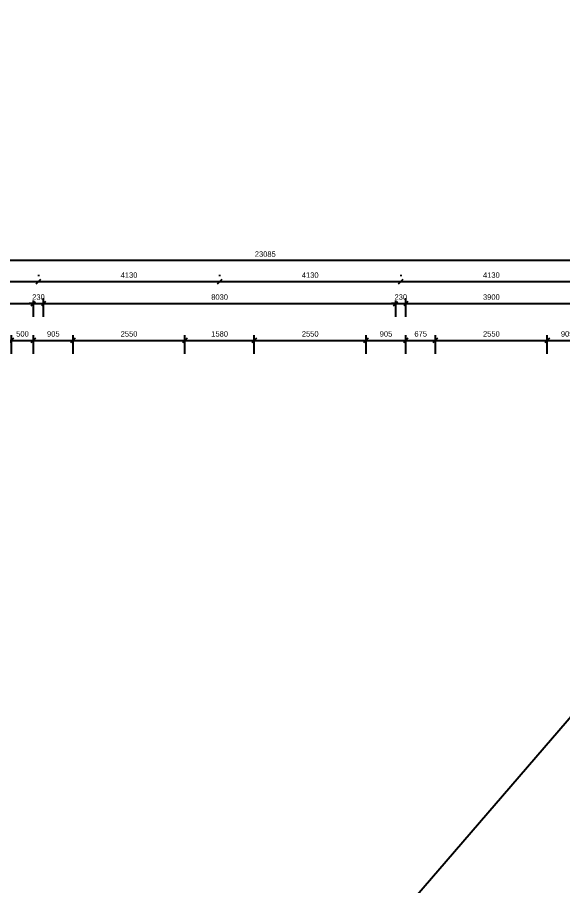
# Model space of a CAD drawing. Header units: millimetres. Extents: x 2659630 to 6742168, y -2425387 to -732288.
# Drawn here: x 2918077 to 2930508, y -876525 to -856754 of the extents above; entities that cross this region are included whole.
import ezdxf

# ---------------------------------------------------------------- set-up
doc = ezdxf.new("R2010")
doc.units = ezdxf.units.MM
doc.header["$PDMODE"] = 35
doc.header["$PDSIZE"] = -25
doc.layers.add('A-GRID-DIMS', color=211, linetype='Continuous', lineweight=9)
doc.layers.add('S-COLUMN NO', color=2, linetype='Continuous')
doc.styles.add('Arial', font='arial.ttf', dxfattribs={"height": 123})
doc.dimstyles.new('Diagonal_-_2_5mm_Arial', dxfattribs={"dimscale": 304.8, "dimtxt": 123, "dimasz": 0.32, "dimexe": 0.4, "dimexo": 0.5, "dimgap": 0.28, "dimtad": 1, "dimdec": 0, "dimzin": 0, "dimdsep": 46, "dimtxsty": 'Arial', "dimblk1": 'OBLIQUE', "dimblk2": 'OBLIQUE', "dimsah": 1, "dimcen": 0.09, "dimdle": 0.4, "dimazin": 0, "dimtfac": 1, "dimtdec": 0, "dimtix": 1, "dimtmove": 0, "dimatfit": 3, "dimfxl": 1, "dimfxlon": 1, "dimtvp": 1, "dimtolj": 1, "dimtzin": 0, "dimarcsym": 2})

# ---------------------------------------------------------------- blocks, each defined once
blk = doc.blocks.new('_Oblique')
at = {"color": 0, "linetype": 'ByBlock', "lineweight": -2}
blk.add_line((-0.5, -0.5), (0.5, 0.5), dxfattribs=at)
blk = doc.blocks.new('*D1409')
at = {"layer": 'A-GRID-DIMS', "color": 0, "lineweight": -2}
for p, q in [((2914657, -862772), (2918680, -862772)), ((2914778, -862619), (2914778, -862650)), ((2918558, -862619), (2918558, -862650))]:
    blk.add_line(p, q, dxfattribs=at)
at = {"layer": 'Defpoints', "color": 0, "ltscale": 2500}
for p in [(2914778, -862772), (2918558, -862772), (2918558, -862772)]:
    blk.add_point(p, dxfattribs=at)
at = {"layer": 'A-GRID-DIMS', "color": 0, "lineweight": -2, "ltscale": 2500, "xscale": 97.536, "yscale": 97.536, "zscale": 97.536, "rotation": 180}
blk.add_blockref('_Oblique', (2914778, -862772), dxfattribs=at)
at = {"layer": 'A-GRID-DIMS', "color": 0, "lineweight": -2, "ltscale": 2500, "xscale": 97.536, "yscale": 97.536, "zscale": 97.536}
blk.add_blockref('_Oblique', (2918558, -862772), dxfattribs=at)
at = {"layer": 'A-GRID-DIMS', "color": 0, "ltscale": 2500, "insert": (2916668, -862624), "char_height": 123, "attachment_point": 5, "style": 'Arial', "bg_fill": 3, "box_fill_scale": 1.1, "bg_fill_color": 257, "bg_fill_transparency": 0}
blk.add_mtext('\\A1;3780', dxfattribs=at)
blk = doc.blocks.new('*D1410')
at = {"layer": 'A-GRID-DIMS', "color": 0, "lineweight": -2}
for p, q in [((2918437, -862772), (2922810, -862772)), ((2918558, -862619), (2918558, -862650)), ((2922688, -862619), (2922688, -862650))]:
    blk.add_line(p, q, dxfattribs=at)
at = {"layer": 'Defpoints', "color": 0, "ltscale": 2500}
for p in [(2918558, -862772), (2922688, -862772), (2922688, -862772)]:
    blk.add_point(p, dxfattribs=at)
at = {"layer": 'A-GRID-DIMS', "color": 0, "lineweight": -2, "ltscale": 2500, "xscale": 97.536, "yscale": 97.536, "zscale": 97.536, "rotation": 180}
blk.add_blockref('_Oblique', (2918558, -862772), dxfattribs=at)
at = {"layer": 'A-GRID-DIMS', "color": 0, "lineweight": -2, "ltscale": 2500, "xscale": 97.536, "yscale": 97.536, "zscale": 97.536}
blk.add_blockref('_Oblique', (2922688, -862772), dxfattribs=at)
at = {"layer": 'A-GRID-DIMS', "color": 0, "ltscale": 2500, "insert": (2920623, -862624), "char_height": 123, "attachment_point": 5, "style": 'Arial', "bg_fill": 3, "box_fill_scale": 1.1, "bg_fill_color": 257, "bg_fill_transparency": 0}
blk.add_mtext('\\A1;4130', dxfattribs=at)
blk = doc.blocks.new('*D1411')
at = {"layer": 'A-GRID-DIMS', "color": 0, "lineweight": -2}
for p, q in [((2922567, -862772), (2926940, -862772)), ((2922688, -862619), (2922688, -862650)), ((2926818, -862619), (2926818, -862650))]:
    blk.add_line(p, q, dxfattribs=at)
at = {"layer": 'Defpoints', "color": 0, "ltscale": 2500}
for p in [(2922688, -862772), (2926818, -862772), (2926818, -862772)]:
    blk.add_point(p, dxfattribs=at)
at = {"layer": 'A-GRID-DIMS', "color": 0, "lineweight": -2, "ltscale": 2500, "xscale": 97.536, "yscale": 97.536, "zscale": 97.536, "rotation": 180}
blk.add_blockref('_Oblique', (2922688, -862772), dxfattribs=at)
at = {"layer": 'A-GRID-DIMS', "color": 0, "lineweight": -2, "ltscale": 2500, "xscale": 97.536, "yscale": 97.536, "zscale": 97.536}
blk.add_blockref('_Oblique', (2926818, -862772), dxfattribs=at)
at = {"layer": 'A-GRID-DIMS', "color": 0, "ltscale": 2500, "insert": (2924753, -862624), "char_height": 123, "attachment_point": 5, "style": 'Arial', "bg_fill": 3, "box_fill_scale": 1.1, "bg_fill_color": 257, "bg_fill_transparency": 0}
blk.add_mtext('\\A1;4130', dxfattribs=at)
blk = doc.blocks.new('*D1412')
at = {"layer": 'A-GRID-DIMS', "color": 0, "lineweight": -2}
for p, q in [((2926697, -862772), (2931070, -862772)), ((2926818, -862619), (2926818, -862650)), ((2930948, -862619), (2930948, -862650))]:
    blk.add_line(p, q, dxfattribs=at)
at = {"layer": 'Defpoints', "color": 0, "ltscale": 2500}
for p in [(2926818, -862772), (2930948, -862772), (2930948, -862772)]:
    blk.add_point(p, dxfattribs=at)
at = {"layer": 'A-GRID-DIMS', "color": 0, "lineweight": -2, "ltscale": 2500, "xscale": 97.536, "yscale": 97.536, "zscale": 97.536, "rotation": 180}
blk.add_blockref('_Oblique', (2926818, -862772), dxfattribs=at)
at = {"layer": 'A-GRID-DIMS', "color": 0, "lineweight": -2, "ltscale": 2500, "xscale": 97.536, "yscale": 97.536, "zscale": 97.536}
blk.add_blockref('_Oblique', (2930948, -862772), dxfattribs=at)
at = {"layer": 'A-GRID-DIMS', "color": 0, "ltscale": 2500, "insert": (2928883, -862624), "char_height": 123, "attachment_point": 5, "style": 'Arial', "bg_fill": 3, "box_fill_scale": 1.1, "bg_fill_color": 257, "bg_fill_transparency": 0}
blk.add_mtext('\\A1;4130', dxfattribs=at)
blk = doc.blocks.new('*D1422')
at = {"layer": 'A-GRID-DIMS', "color": 0, "lineweight": -2}
for p, q in [((2911398, -862598), (2911398, -862171)), ((2934483, -862598), (2934483, -862171)), ((2934605, -862293), (2911277, -862293))]:
    blk.add_line(p, q, dxfattribs=at)
at = {"layer": 'Defpoints', "color": 0, "ltscale": 2500}
for p in [(2911398, -862293), (2911398, -867020), (2934483, -872072)]:
    blk.add_point(p, dxfattribs=at)
at = {"layer": 'A-GRID-DIMS', "color": 0, "lineweight": -2, "ltscale": 2500, "xscale": 97.536, "yscale": 97.536, "zscale": 97.536, "rotation": 180}
blk.add_blockref('_Oblique', (2911398, -862293), dxfattribs=at)
at = {"layer": 'A-GRID-DIMS', "color": 0, "lineweight": -2, "ltscale": 2500, "xscale": 97.536, "yscale": 97.536, "zscale": 97.536}
blk.add_blockref('_Oblique', (2934483, -862293), dxfattribs=at)
at = {"layer": 'A-GRID-DIMS', "color": 0, "ltscale": 2500, "insert": (2923729, -862145), "char_height": 123, "attachment_point": 5, "style": 'Arial', "bg_fill": 3, "box_fill_scale": 1.1, "bg_fill_color": 257, "bg_fill_transparency": 0}
blk.add_mtext('\\A1;23085', dxfattribs=at)
blk = doc.blocks.new('*D1435')
at = {"layer": 'A-GRID-DIMS', "color": 0, "lineweight": -2}
for p, q in [((2914893, -863577), (2914893, -863150)), ((2918443, -863577), (2918443, -863150)), ((2914772, -863272), (2918565, -863272))]:
    blk.add_line(p, q, dxfattribs=at)
at = {"layer": 'Defpoints', "color": 0, "ltscale": 2500}
for p in [(2918443, -863272), (2918443, -867027), (2914893, -868407)]:
    blk.add_point(p, dxfattribs=at)
at = {"layer": 'A-GRID-DIMS', "color": 0, "lineweight": -2, "ltscale": 2500, "xscale": 97.536, "yscale": 97.536, "zscale": 97.536, "rotation": 180}
blk.add_blockref('_Oblique', (2914893, -863272), dxfattribs=at)
at = {"layer": 'A-GRID-DIMS', "color": 0, "lineweight": -2, "ltscale": 2500, "xscale": 97.536, "yscale": 97.536, "zscale": 97.536}
blk.add_blockref('_Oblique', (2918443, -863272), dxfattribs=at)
at = {"layer": 'A-GRID-DIMS', "color": 0, "ltscale": 2500, "insert": (2916668, -863124), "char_height": 123, "attachment_point": 5, "style": 'Arial', "bg_fill": 3, "box_fill_scale": 1.1, "bg_fill_color": 257, "bg_fill_transparency": 0}
blk.add_mtext('\\A1;3550', dxfattribs=at)
blk = doc.blocks.new('*D1436')
at = {"layer": 'A-GRID-DIMS', "color": 0, "lineweight": -2}
for p, q in [((2918443, -863577), (2918443, -863150)), ((2918673, -863577), (2918673, -863150)), ((2918443, -863272), (2918346, -863272)), ((2918443, -863272), (2918673, -863272)), ((2918673, -863272), (2918771, -863272))]:
    blk.add_line(p, q, dxfattribs=at)
at = {"layer": 'Defpoints', "color": 0, "ltscale": 2500}
for p in [(2918443, -867027), (2918673, -867257)]:
    blk.add_point(p, dxfattribs=at)
at = {"layer": 'A-GRID-DIMS', "color": 0, "lineweight": -2, "ltscale": 2500, "xscale": 97.536, "yscale": 97.536, "zscale": 97.536}
blk.add_blockref('_Oblique', (2918443, -863272), dxfattribs=at)
at = {"layer": 'A-GRID-DIMS', "color": 0, "lineweight": -2, "ltscale": 2500, "xscale": 97.536, "yscale": 97.536, "zscale": 97.536, "rotation": 180}
blk.add_blockref('_Oblique', (2918673, -863272), dxfattribs=at)
at = {"layer": 'A-GRID-DIMS', "color": 0, "ltscale": 2500, "insert": (2918558, -863124), "char_height": 123, "attachment_point": 5, "style": 'Arial', "bg_fill": 3, "box_fill_scale": 1.1, "bg_fill_color": 257, "bg_fill_transparency": 0}
blk.add_mtext('\\A1;230', dxfattribs=at)
at = {"layer": 'Defpoints', "color": 0, "ltscale": 2500}
blk.add_point((2918673, -863272), dxfattribs=at)
blk = doc.blocks.new('*D1437')
at = {"layer": 'A-GRID-DIMS', "color": 0, "lineweight": -2}
for p, q in [((2918673, -863577), (2918673, -863150)), ((2926703, -863577), (2926703, -863150)), ((2918552, -863272), (2926825, -863272))]:
    blk.add_line(p, q, dxfattribs=at)
at = {"layer": 'Defpoints', "color": 0, "ltscale": 2500}
for p in [(2926703, -863272), (2918673, -867257), (2926703, -867257)]:
    blk.add_point(p, dxfattribs=at)
at = {"layer": 'A-GRID-DIMS', "color": 0, "lineweight": -2, "ltscale": 2500, "xscale": 97.536, "yscale": 97.536, "zscale": 97.536, "rotation": 180}
blk.add_blockref('_Oblique', (2918673, -863272), dxfattribs=at)
at = {"layer": 'A-GRID-DIMS', "color": 0, "lineweight": -2, "ltscale": 2500, "xscale": 97.536, "yscale": 97.536, "zscale": 97.536}
blk.add_blockref('_Oblique', (2926703, -863272), dxfattribs=at)
at = {"layer": 'A-GRID-DIMS', "color": 0, "ltscale": 2500, "insert": (2922688, -863124), "char_height": 123, "attachment_point": 5, "style": 'Arial', "bg_fill": 3, "box_fill_scale": 1.1, "bg_fill_color": 257, "bg_fill_transparency": 0}
blk.add_mtext('\\A1;8030', dxfattribs=at)
blk = doc.blocks.new('*D1438')
at = {"layer": 'A-GRID-DIMS', "color": 0, "lineweight": -2}
for p, q in [((2926703, -863577), (2926703, -863150)), ((2926933, -863577), (2926933, -863150)), ((2926703, -863272), (2926606, -863272)), ((2926703, -863272), (2926933, -863272)), ((2926933, -863272), (2927031, -863272))]:
    blk.add_line(p, q, dxfattribs=at)
at = {"layer": 'Defpoints', "color": 0, "ltscale": 2500}
for p in [(2926933, -867027), (2926703, -867257)]:
    blk.add_point(p, dxfattribs=at)
at = {"layer": 'A-GRID-DIMS', "color": 0, "lineweight": -2, "ltscale": 2500, "xscale": 97.536, "yscale": 97.536, "zscale": 97.536}
blk.add_blockref('_Oblique', (2926703, -863272), dxfattribs=at)
at = {"layer": 'A-GRID-DIMS', "color": 0, "lineweight": -2, "ltscale": 2500, "xscale": 97.536, "yscale": 97.536, "zscale": 97.536, "rotation": 180}
blk.add_blockref('_Oblique', (2926933, -863272), dxfattribs=at)
at = {"layer": 'A-GRID-DIMS', "color": 0, "ltscale": 2500, "insert": (2926818, -863124), "char_height": 123, "attachment_point": 5, "style": 'Arial', "bg_fill": 3, "box_fill_scale": 1.1, "bg_fill_color": 257, "bg_fill_transparency": 0}
blk.add_mtext('\\A1;230', dxfattribs=at)
at = {"layer": 'Defpoints', "color": 0, "ltscale": 2500}
blk.add_point((2926933, -863272), dxfattribs=at)
blk = doc.blocks.new('*D1439')
at = {"layer": 'A-GRID-DIMS', "color": 0, "lineweight": -2}
for p, q in [((2926933, -863577), (2926933, -863150)), ((2930833, -863577), (2930833, -863150)), ((2926812, -863272), (2930955, -863272))]:
    blk.add_line(p, q, dxfattribs=at)
at = {"layer": 'Defpoints', "color": 0, "ltscale": 2500}
for p in [(2930833, -863272), (2926933, -867027), (2930833, -870007)]:
    blk.add_point(p, dxfattribs=at)
at = {"layer": 'A-GRID-DIMS', "color": 0, "lineweight": -2, "ltscale": 2500, "xscale": 97.536, "yscale": 97.536, "zscale": 97.536, "rotation": 180}
blk.add_blockref('_Oblique', (2926933, -863272), dxfattribs=at)
at = {"layer": 'A-GRID-DIMS', "color": 0, "lineweight": -2, "ltscale": 2500, "xscale": 97.536, "yscale": 97.536, "zscale": 97.536}
blk.add_blockref('_Oblique', (2930833, -863272), dxfattribs=at)
at = {"layer": 'A-GRID-DIMS', "color": 0, "ltscale": 2500, "insert": (2928883, -863124), "char_height": 123, "attachment_point": 5, "style": 'Arial', "bg_fill": 3, "box_fill_scale": 1.1, "bg_fill_color": 257, "bg_fill_transparency": 0}
blk.add_mtext('\\A1;3900', dxfattribs=at)
blk = doc.blocks.new('*D1473')
at = {"layer": 'A-GRID-DIMS', "color": 0, "lineweight": -2}
for p, q in [((2917944, -864416), (2917944, -863989)), ((2918443, -864416), (2918443, -863989)), ((2917822, -864111), (2918565, -864111))]:
    blk.add_line(p, q, dxfattribs=at)
at = {"layer": 'Defpoints', "color": 0, "ltscale": 2500}
for p in [(2918443, -867027), (2917944, -868177)]:
    blk.add_point(p, dxfattribs=at)
at = {"layer": 'A-GRID-DIMS', "color": 0, "lineweight": -2, "ltscale": 2500, "xscale": 97.536, "yscale": 97.536, "zscale": 97.536, "rotation": 180}
blk.add_blockref('_Oblique', (2917944, -864111), dxfattribs=at)
at = {"layer": 'A-GRID-DIMS', "color": 0, "lineweight": -2, "ltscale": 2500, "xscale": 97.536, "yscale": 97.536, "zscale": 97.536}
blk.add_blockref('_Oblique', (2918443, -864111), dxfattribs=at)
at = {"layer": 'A-GRID-DIMS', "color": 0, "ltscale": 2500, "insert": (2918194, -863963), "char_height": 123, "attachment_point": 5, "style": 'Arial', "bg_fill": 3, "box_fill_scale": 1.1, "bg_fill_color": 257, "bg_fill_transparency": 0}
blk.add_mtext('\\A1;500', dxfattribs=at)
at = {"layer": 'Defpoints', "color": 0, "ltscale": 2500}
blk.add_point((2918443, -864111), dxfattribs=at)
blk = doc.blocks.new('*D1474')
at = {"layer": 'A-GRID-DIMS', "color": 0, "lineweight": -2}
for p, q in [((2918443, -864416), (2918443, -863989)), ((2919348, -864416), (2919348, -863989)), ((2918322, -864111), (2919470, -864111))]:
    blk.add_line(p, q, dxfattribs=at)
at = {"layer": 'Defpoints', "color": 0, "ltscale": 2500}
for p in [(2919348, -864111), (2918443, -867027), (2919348, -867027)]:
    blk.add_point(p, dxfattribs=at)
at = {"layer": 'A-GRID-DIMS', "color": 0, "lineweight": -2, "ltscale": 2500, "xscale": 97.536, "yscale": 97.536, "zscale": 97.536, "rotation": 180}
blk.add_blockref('_Oblique', (2918443, -864111), dxfattribs=at)
at = {"layer": 'A-GRID-DIMS', "color": 0, "lineweight": -2, "ltscale": 2500, "xscale": 97.536, "yscale": 97.536, "zscale": 97.536}
blk.add_blockref('_Oblique', (2919348, -864111), dxfattribs=at)
at = {"layer": 'A-GRID-DIMS', "color": 0, "ltscale": 2500, "insert": (2918896, -863963), "char_height": 123, "attachment_point": 5, "style": 'Arial', "bg_fill": 3, "box_fill_scale": 1.1, "bg_fill_color": 257, "bg_fill_transparency": 0}
blk.add_mtext('\\A1;905', dxfattribs=at)
blk = doc.blocks.new('*D1475')
at = {"layer": 'A-GRID-DIMS', "color": 0, "lineweight": -2}
for p, q in [((2919348, -864416), (2919348, -863989)), ((2921898, -864416), (2921898, -863989)), ((2919227, -864111), (2922020, -864111))]:
    blk.add_line(p, q, dxfattribs=at)
at = {"layer": 'Defpoints', "color": 0, "ltscale": 2500}
for p in [(2921898, -864111), (2919348, -867027), (2921898, -867027)]:
    blk.add_point(p, dxfattribs=at)
at = {"layer": 'A-GRID-DIMS', "color": 0, "lineweight": -2, "ltscale": 2500, "xscale": 97.536, "yscale": 97.536, "zscale": 97.536, "rotation": 180}
blk.add_blockref('_Oblique', (2919348, -864111), dxfattribs=at)
at = {"layer": 'A-GRID-DIMS', "color": 0, "lineweight": -2, "ltscale": 2500, "xscale": 97.536, "yscale": 97.536, "zscale": 97.536}
blk.add_blockref('_Oblique', (2921898, -864111), dxfattribs=at)
at = {"layer": 'A-GRID-DIMS', "color": 0, "ltscale": 2500, "insert": (2920623, -863963), "char_height": 123, "attachment_point": 5, "style": 'Arial', "bg_fill": 3, "box_fill_scale": 1.1, "bg_fill_color": 257, "bg_fill_transparency": 0}
blk.add_mtext('\\A1;2550', dxfattribs=at)
blk = doc.blocks.new('*D1476')
at = {"layer": 'A-GRID-DIMS', "color": 0, "lineweight": -2}
for p, q in [((2921898, -864416), (2921898, -863989)), ((2923478, -864416), (2923478, -863989)), ((2921777, -864111), (2923600, -864111))]:
    blk.add_line(p, q, dxfattribs=at)
at = {"layer": 'Defpoints', "color": 0, "ltscale": 2500}
for p in [(2923478, -864111), (2921898, -867027), (2923478, -867027)]:
    blk.add_point(p, dxfattribs=at)
at = {"layer": 'A-GRID-DIMS', "color": 0, "lineweight": -2, "ltscale": 2500, "xscale": 97.536, "yscale": 97.536, "zscale": 97.536, "rotation": 180}
blk.add_blockref('_Oblique', (2921898, -864111), dxfattribs=at)
at = {"layer": 'A-GRID-DIMS', "color": 0, "lineweight": -2, "ltscale": 2500, "xscale": 97.536, "yscale": 97.536, "zscale": 97.536}
blk.add_blockref('_Oblique', (2923478, -864111), dxfattribs=at)
at = {"layer": 'A-GRID-DIMS', "color": 0, "ltscale": 2500, "insert": (2922688, -863963), "char_height": 123, "attachment_point": 5, "style": 'Arial', "bg_fill": 3, "box_fill_scale": 1.1, "bg_fill_color": 257, "bg_fill_transparency": 0}
blk.add_mtext('\\A1;1580', dxfattribs=at)
blk = doc.blocks.new('*D1477')
at = {"layer": 'A-GRID-DIMS', "color": 0, "lineweight": -2}
for p, q in [((2923478, -864416), (2923478, -863989)), ((2926028, -864416), (2926028, -863989)), ((2923357, -864111), (2926150, -864111))]:
    blk.add_line(p, q, dxfattribs=at)
at = {"layer": 'Defpoints', "color": 0, "ltscale": 2500}
for p in [(2926028, -864111), (2923478, -867027), (2926028, -867027)]:
    blk.add_point(p, dxfattribs=at)
at = {"layer": 'A-GRID-DIMS', "color": 0, "lineweight": -2, "ltscale": 2500, "xscale": 97.536, "yscale": 97.536, "zscale": 97.536, "rotation": 180}
blk.add_blockref('_Oblique', (2923478, -864111), dxfattribs=at)
at = {"layer": 'A-GRID-DIMS', "color": 0, "lineweight": -2, "ltscale": 2500, "xscale": 97.536, "yscale": 97.536, "zscale": 97.536}
blk.add_blockref('_Oblique', (2926028, -864111), dxfattribs=at)
at = {"layer": 'A-GRID-DIMS', "color": 0, "ltscale": 2500, "insert": (2924753, -863963), "char_height": 123, "attachment_point": 5, "style": 'Arial', "bg_fill": 3, "box_fill_scale": 1.1, "bg_fill_color": 257, "bg_fill_transparency": 0}
blk.add_mtext('\\A1;2550', dxfattribs=at)
blk = doc.blocks.new('*D1478')
at = {"layer": 'A-GRID-DIMS', "color": 0, "lineweight": -2}
for p, q in [((2926028, -864416), (2926028, -863989)), ((2926933, -864416), (2926933, -863989)), ((2925907, -864111), (2927055, -864111))]:
    blk.add_line(p, q, dxfattribs=at)
at = {"layer": 'Defpoints', "color": 0, "ltscale": 2500}
for p in [(2926933, -864111), (2926028, -867027), (2926933, -867027)]:
    blk.add_point(p, dxfattribs=at)
at = {"layer": 'A-GRID-DIMS', "color": 0, "lineweight": -2, "ltscale": 2500, "xscale": 97.536, "yscale": 97.536, "zscale": 97.536, "rotation": 180}
blk.add_blockref('_Oblique', (2926028, -864111), dxfattribs=at)
at = {"layer": 'A-GRID-DIMS', "color": 0, "lineweight": -2, "ltscale": 2500, "xscale": 97.536, "yscale": 97.536, "zscale": 97.536}
blk.add_blockref('_Oblique', (2926933, -864111), dxfattribs=at)
at = {"layer": 'A-GRID-DIMS', "color": 0, "ltscale": 2500, "insert": (2926481, -863963), "char_height": 123, "attachment_point": 5, "style": 'Arial', "bg_fill": 3, "box_fill_scale": 1.1, "bg_fill_color": 257, "bg_fill_transparency": 0}
blk.add_mtext('\\A1;905', dxfattribs=at)
blk = doc.blocks.new('*D1479')
at = {"layer": 'A-GRID-DIMS', "color": 0, "lineweight": -2}
for p, q in [((2926933, -864416), (2926933, -863989)), ((2927608, -864416), (2927608, -863989)), ((2926812, -864111), (2927730, -864111))]:
    blk.add_line(p, q, dxfattribs=at)
at = {"layer": 'Defpoints', "color": 0, "ltscale": 2500}
for p in [(2927608, -864111), (2926933, -867027), (2927608, -869777)]:
    blk.add_point(p, dxfattribs=at)
at = {"layer": 'A-GRID-DIMS', "color": 0, "lineweight": -2, "ltscale": 2500, "xscale": 97.536, "yscale": 97.536, "zscale": 97.536, "rotation": 180}
blk.add_blockref('_Oblique', (2926933, -864111), dxfattribs=at)
at = {"layer": 'A-GRID-DIMS', "color": 0, "lineweight": -2, "ltscale": 2500, "xscale": 97.536, "yscale": 97.536, "zscale": 97.536}
blk.add_blockref('_Oblique', (2927608, -864111), dxfattribs=at)
at = {"layer": 'A-GRID-DIMS', "color": 0, "ltscale": 2500, "insert": (2927271, -863963), "char_height": 123, "attachment_point": 5, "style": 'Arial', "bg_fill": 3, "box_fill_scale": 1.1, "bg_fill_color": 257, "bg_fill_transparency": 0}
blk.add_mtext('\\A1;675', dxfattribs=at)
blk = doc.blocks.new('*D1480')
at = {"layer": 'A-GRID-DIMS', "color": 0, "lineweight": -2}
for p, q in [((2927608, -864416), (2927608, -863989)), ((2930158, -864416), (2930158, -863989)), ((2927487, -864111), (2930280, -864111))]:
    blk.add_line(p, q, dxfattribs=at)
at = {"layer": 'Defpoints', "color": 0, "ltscale": 2500}
for p in [(2930158, -864111), (2927608, -869777), (2930158, -869777)]:
    blk.add_point(p, dxfattribs=at)
at = {"layer": 'A-GRID-DIMS', "color": 0, "lineweight": -2, "ltscale": 2500, "xscale": 97.536, "yscale": 97.536, "zscale": 97.536, "rotation": 180}
blk.add_blockref('_Oblique', (2927608, -864111), dxfattribs=at)
at = {"layer": 'A-GRID-DIMS', "color": 0, "lineweight": -2, "ltscale": 2500, "xscale": 97.536, "yscale": 97.536, "zscale": 97.536}
blk.add_blockref('_Oblique', (2930158, -864111), dxfattribs=at)
at = {"layer": 'A-GRID-DIMS', "color": 0, "ltscale": 2500, "insert": (2928883, -863963), "char_height": 123, "attachment_point": 5, "style": 'Arial', "bg_fill": 3, "box_fill_scale": 1.1, "bg_fill_color": 257, "bg_fill_transparency": 0}
blk.add_mtext('\\A1;2550', dxfattribs=at)
blk = doc.blocks.new('*D1481')
at = {"layer": 'A-GRID-DIMS', "color": 0, "lineweight": -2}
for p, q in [((2930158, -864416), (2930158, -863989)), ((2931063, -864416), (2931063, -863989)), ((2930037, -864111), (2931185, -864111))]:
    blk.add_line(p, q, dxfattribs=at)
at = {"layer": 'Defpoints', "color": 0, "ltscale": 2500}
for p in [(2931063, -864111), (2930158, -869777), (2931063, -869777)]:
    blk.add_point(p, dxfattribs=at)
at = {"layer": 'A-GRID-DIMS', "color": 0, "lineweight": -2, "ltscale": 2500, "xscale": 97.536, "yscale": 97.536, "zscale": 97.536, "rotation": 180}
blk.add_blockref('_Oblique', (2930158, -864111), dxfattribs=at)
at = {"layer": 'A-GRID-DIMS', "color": 0, "lineweight": -2, "ltscale": 2500, "xscale": 97.536, "yscale": 97.536, "zscale": 97.536}
blk.add_blockref('_Oblique', (2931063, -864111), dxfattribs=at)
at = {"layer": 'A-GRID-DIMS', "color": 0, "ltscale": 2500, "insert": (2930611, -863963), "char_height": 123, "attachment_point": 5, "style": 'Arial', "bg_fill": 3, "box_fill_scale": 1.1, "bg_fill_color": 257, "bg_fill_transparency": 0}
blk.add_mtext('\\A1;905', dxfattribs=at)
blk = doc.blocks.new('*D1551')
at = {"layer": 'A-GRID-DIMS', "color": 0, "lineweight": -2}
for p, q in [((2939333, -866905), (2939333, -882379)), ((2939029, -867027), (2939455, -867027)), ((2939029, -882257), (2939455, -882257))]:
    blk.add_line(p, q, dxfattribs=at)
at = {"layer": 'Defpoints', "color": 0, "ltscale": 2500}
for p in [(2926933, -867027), (2931063, -882257), (2939333, -882257)]:
    blk.add_point(p, dxfattribs=at)
at = {"layer": 'A-GRID-DIMS', "color": 0, "lineweight": -2, "ltscale": 2500, "xscale": 97.536, "yscale": 97.536, "zscale": 97.536}
for p, rotation in [((2939333, -867027), 90), ((2939333, -882257), 270)]:
    blk.add_blockref('_Oblique', p, dxfattribs=dict(at, rotation=rotation))
at = {"layer": 'A-GRID-DIMS', "color": 0, "ltscale": 2500, "insert": (2939185, -874642), "char_height": 123, "attachment_point": 5, "rotation": 90, "style": 'Arial', "bg_fill": 3, "box_fill_scale": 1.1, "bg_fill_color": 257, "bg_fill_transparency": 0}
blk.add_mtext('\\A1;15230', dxfattribs=at)
blk = doc.blocks.new('*D1559')
at = {"layer": 'A-GRID-DIMS', "color": 0, "lineweight": -2}
for p, q in [((2938333, -867027), (2938333, -866929)), ((2938029, -867027), (2938455, -867027)), ((2938333, -867027), (2938333, -867257)), ((2938029, -867257), (2938455, -867257)), ((2938333, -867257), (2938333, -867354))]:
    blk.add_line(p, q, dxfattribs=at)
at = {"layer": 'Defpoints', "color": 0, "ltscale": 2500}
for p in [(2926933, -867027), (2926703, -867257)]:
    blk.add_point(p, dxfattribs=at)
at = {"layer": 'A-GRID-DIMS', "color": 0, "lineweight": -2, "ltscale": 2500, "xscale": 97.536, "yscale": 97.536, "zscale": 97.536}
for p, rotation in [((2938333, -867027), 270), ((2938333, -867257), 90)]:
    blk.add_blockref('_Oblique', p, dxfattribs=dict(at, rotation=rotation))
at = {"layer": 'A-GRID-DIMS', "color": 0, "ltscale": 2500, "insert": (2938185, -867142), "char_height": 123, "attachment_point": 5, "rotation": 90, "style": 'Arial', "bg_fill": 3, "box_fill_scale": 1.1, "bg_fill_color": 257, "bg_fill_transparency": 0}
blk.add_mtext('\\A1;230', dxfattribs=at)
at = {"layer": 'Defpoints', "color": 0, "ltscale": 2500}
blk.add_point((2938333, -867257), dxfattribs=at)
blk = doc.blocks.new('*D1560')
at = {"layer": 'A-GRID-DIMS', "color": 0, "lineweight": -2}
for p, q in [((2938333, -867135), (2938333, -869899)), ((2938029, -867257), (2938455, -867257)), ((2938029, -869777), (2938455, -869777))]:
    blk.add_line(p, q, dxfattribs=at)
at = {"layer": 'Defpoints', "color": 0, "ltscale": 2500}
for p in [(2926703, -867257), (2931063, -869777), (2938333, -869777)]:
    blk.add_point(p, dxfattribs=at)
at = {"layer": 'A-GRID-DIMS', "color": 0, "lineweight": -2, "ltscale": 2500, "xscale": 97.536, "yscale": 97.536, "zscale": 97.536}
for p, rotation in [((2938333, -867257), 90), ((2938333, -869777), 270)]:
    blk.add_blockref('_Oblique', p, dxfattribs=dict(at, rotation=rotation))
at = {"layer": 'A-GRID-DIMS', "color": 0, "ltscale": 2500, "insert": (2938185, -868517), "char_height": 123, "attachment_point": 5, "rotation": 90, "style": 'Arial', "bg_fill": 3, "box_fill_scale": 1.1, "bg_fill_color": 257, "bg_fill_transparency": 0}
blk.add_mtext('\\A1;2520', dxfattribs=at)
blk = doc.blocks.new('*D1568')
at = {"layer": 'A-GRID-DIMS', "color": 0, "lineweight": -2}
for p, q in [((2937833, -866905), (2937833, -869899)), ((2937529, -867027), (2937955, -867027)), ((2937529, -869777), (2937955, -869777))]:
    blk.add_line(p, q, dxfattribs=at)
at = {"layer": 'Defpoints', "color": 0, "ltscale": 2500}
for p in [(2926933, -867027), (2926933, -869777), (2937833, -869777)]:
    blk.add_point(p, dxfattribs=at)
at = {"layer": 'A-GRID-DIMS', "color": 0, "lineweight": -2, "ltscale": 2500, "xscale": 97.536, "yscale": 97.536, "zscale": 97.536}
for p, rotation in [((2937833, -867027), 90), ((2937833, -869777), 270)]:
    blk.add_blockref('_Oblique', p, dxfattribs=dict(at, rotation=rotation))
at = {"layer": 'A-GRID-DIMS', "color": 0, "ltscale": 2500, "insert": (2937685, -868402), "char_height": 123, "attachment_point": 5, "rotation": 90, "style": 'Arial', "bg_fill": 3, "box_fill_scale": 1.1, "bg_fill_color": 257, "bg_fill_transparency": 0}
blk.add_mtext('\\A1;2750', dxfattribs=at)
blk = doc.blocks.new('*D1569')
at = {"layer": 'A-GRID-DIMS', "color": 0, "lineweight": -2}
for p, q in [((2937833, -869655), (2937833, -872519)), ((2937529, -869777), (2937955, -869777)), ((2937529, -872397), (2937955, -872397))]:
    blk.add_line(p, q, dxfattribs=at)
at = {"layer": 'Defpoints', "color": 0, "ltscale": 2500}
for p in [(2926933, -869777), (2934483, -872397), (2937833, -872397)]:
    blk.add_point(p, dxfattribs=at)
at = {"layer": 'A-GRID-DIMS', "color": 0, "lineweight": -2, "ltscale": 2500, "xscale": 97.536, "yscale": 97.536, "zscale": 97.536}
for p, rotation in [((2937833, -869777), 90), ((2937833, -872397), 270)]:
    blk.add_blockref('_Oblique', p, dxfattribs=dict(at, rotation=rotation))
at = {"layer": 'A-GRID-DIMS', "color": 0, "ltscale": 2500, "insert": (2937685, -871087), "char_height": 123, "attachment_point": 5, "rotation": 90, "style": 'Arial', "bg_fill": 3, "box_fill_scale": 1.1, "bg_fill_color": 257, "bg_fill_transparency": 0}
blk.add_mtext('\\A1;2620', dxfattribs=at)

msp = doc.modelspace()

# ---------------------------------------------------------------- dimensions: what is measured, and where the dimension line sits
at = {"layer": 'A-GRID-DIMS'}
dim = msp.add_linear_dim(base=(2918558.471, -862771.727), p1=(2914778.471, -862771.727), p2=(2918558.471, -862771.727), dimstyle='Diagonal_-_2_5mm_Arial', override={"dimpost": '<>', "dimtmove": 1, "dimfxl": 1, "dimfxlon": 1, "dimtfill": 1, "dimtfillclr": 0, "dimarcsym": 2}, dxfattribs=at)
dim.commit()
dim.dimension.update_dxf_attribs({"geometry": '*D1409', "text_midpoint": (2916668.471, -862623.54)})

# ---------------------------------------------------------------- next in the draw order: dimensions: what is measured, and where the dimension line sits
dim = msp.add_linear_dim(base=(2922688.471, -862771.727), p1=(2918558.471, -862771.727), p2=(2922688.471, -862771.727), dimstyle='Diagonal_-_2_5mm_Arial', override={"dimpost": '<>', "dimtmove": 1, "dimfxl": 1, "dimfxlon": 1, "dimtfill": 1, "dimtfillclr": 0, "dimarcsym": 2}, dxfattribs=at)
dim.commit()
dim.dimension.update_dxf_attribs({"geometry": '*D1410', "text_midpoint": (2920623.471, -862623.54)})

# ---------------------------------------------------------------- next in the draw order: dimensions: what is measured, and where the dimension line sits
dim = msp.add_linear_dim(base=(2926818.471, -862771.727), p1=(2922688.471, -862771.727), p2=(2926818.471, -862771.727), dimstyle='Diagonal_-_2_5mm_Arial', override={"dimpost": '<>', "dimtmove": 1, "dimfxl": 1, "dimfxlon": 1, "dimtfill": 1, "dimtfillclr": 0, "dimarcsym": 2}, dxfattribs=at)
dim.commit()
dim.dimension.update_dxf_attribs({"geometry": '*D1411', "text_midpoint": (2924753.471, -862623.54)})

# ---------------------------------------------------------------- next in the draw order: dimensions: what is measured, and where the dimension line sits
dim = msp.add_linear_dim(base=(2930948.471, -862771.727), p1=(2926818.471, -862771.727), p2=(2930948.471, -862771.727), dimstyle='Diagonal_-_2_5mm_Arial', override={"dimpost": '<>', "dimtmove": 1, "dimfxl": 1, "dimfxlon": 1, "dimtfill": 1, "dimtfillclr": 0, "dimarcsym": 2}, dxfattribs=at)
dim.commit()
dim.dimension.update_dxf_attribs({"geometry": '*D1412', "text_midpoint": (2928883.471, -862623.54)})

# ---------------------------------------------------------------- next in the draw order: dimensions: what is measured, and where the dimension line sits
dim = msp.add_linear_dim(base=(2911398.471, -862293.117), p1=(2934483.471, -872071.543), p2=(2911398.471, -867020.465), dimstyle='Diagonal_-_2_5mm_Arial', override={"dimpost": '<>', "dimfxl": 1, "dimfxlon": 1, "dimtfill": 1, "dimtfillclr": 0, "dimarcsym": 2}, dxfattribs=at)
dim.commit()
dim.dimension.update_dxf_attribs({"geometry": '*D1422', "text_midpoint": (2923728.672, -862293.117), "dimtype": 160})

# ---------------------------------------------------------------- next in the draw order: dimensions: what is measured, and where the dimension line sits
dim = msp.add_linear_dim(base=(2918443.471, -863271.727), p1=(2914893.471, -868406.727), p2=(2918443.471, -867026.727), dimstyle='Diagonal_-_2_5mm_Arial', override={"dimpost": '<>', "dimtmove": 1, "dimfxl": 1, "dimfxlon": 1, "dimtfill": 1, "dimtfillclr": 0, "dimarcsym": 2}, dxfattribs=at)
dim.commit()
dim.dimension.update_dxf_attribs({"geometry": '*D1435', "text_midpoint": (2916668.471, -863123.54)})

# ---------------------------------------------------------------- next in the draw order: dimensions: what is measured, and where the dimension line sits
dim = msp.add_linear_dim(base=(2918673.471, -863271.727), p1=(2918443.471, -867026.727), p2=(2918673.471, -867256.727), dimstyle='Diagonal_-_2_5mm_Arial', override={"dimpost": '<>', "dimtmove": 1, "dimfxl": 1, "dimfxlon": 1, "dimtfill": 1, "dimtfillclr": 0, "dimarcsym": 2}, dxfattribs=at)
dim.commit()
dim.dimension.update_dxf_attribs({"geometry": '*D1436', "text_midpoint": (2918558.471, -863123.54)})

# ---------------------------------------------------------------- next in the draw order: dimensions: what is measured, and where the dimension line sits
dim = msp.add_linear_dim(base=(2926703.471, -863271.727), p1=(2918673.471, -867256.727), p2=(2926703.471, -867256.727), dimstyle='Diagonal_-_2_5mm_Arial', override={"dimpost": '<>', "dimtmove": 1, "dimfxl": 1, "dimfxlon": 1, "dimtfill": 1, "dimtfillclr": 0, "dimarcsym": 2}, dxfattribs=at)
dim.commit()
dim.dimension.update_dxf_attribs({"geometry": '*D1437', "text_midpoint": (2922688.471, -863123.54)})

# ---------------------------------------------------------------- next in the draw order: dimensions: what is measured, and where the dimension line sits
for base, p1, p2, picture, middle in [((2926933.471, -863271.727), (2926703.471, -867256.727), (2926933.471, -867026.727), '*D1438', (2926818.471, -863123.54)), ((2918443.471, -864111.264), (2917943.654, -868176.727), (2918443.471, -867026.727), '*D1473', (2918193.563, -863963.12))]:
    dim = msp.add_linear_dim(base=base, p1=p1, p2=p2, dimstyle='Diagonal_-_2_5mm_Arial', override={"dimpost": '<>', "dimtmove": 1, "dimfxl": 1, "dimfxlon": 1, "dimtfill": 1, "dimtfillclr": 0, "dimarcsym": 2}, dxfattribs=at)
    dim.commit()
    dim.dimension.update_dxf_attribs({"geometry": picture, "text_midpoint": middle})

# ---------------------------------------------------------------- next in the draw order: dimensions: what is measured, and where the dimension line sits
for base, p1, p2, picture, middle in [((2930833.471, -863271.727), (2926933.471, -867026.727), (2930833.471, -870006.727), '*D1439', (2928883.471, -863123.54)), ((2919348.471, -864111.264), (2918443.471, -867026.727), (2919348.471, -867026.727), '*D1474', (2918895.971, -863963.12))]:
    dim = msp.add_linear_dim(base=base, p1=p1, p2=p2, dimstyle='Diagonal_-_2_5mm_Arial', override={"dimpost": '<>', "dimtmove": 1, "dimfxl": 1, "dimfxlon": 1, "dimtfill": 1, "dimtfillclr": 0, "dimarcsym": 2}, dxfattribs=at)
    dim.commit()
    dim.dimension.update_dxf_attribs({"geometry": picture, "text_midpoint": middle})

# ---------------------------------------------------------------- next in the draw order: dimensions: what is measured, and where the dimension line sits
dim = msp.add_linear_dim(base=(2921898.471, -864111.264), p1=(2919348.471, -867026.727), p2=(2921898.471, -867026.727), dimstyle='Diagonal_-_2_5mm_Arial', override={"dimpost": '<>', "dimtmove": 1, "dimfxl": 1, "dimfxlon": 1, "dimtfill": 1, "dimtfillclr": 0, "dimarcsym": 2}, dxfattribs=at)
dim.commit()
dim.dimension.update_dxf_attribs({"geometry": '*D1475', "text_midpoint": (2920623.471, -863963.12)})

# ---------------------------------------------------------------- next in the draw order: dimensions: what is measured, and where the dimension line sits
dim = msp.add_linear_dim(base=(2923478.468, -864111.264), p1=(2921898.471, -867026.727), p2=(2923478.468, -867026.727), dimstyle='Diagonal_-_2_5mm_Arial', override={"dimpost": '<>', "dimtmove": 1, "dimfxl": 1, "dimfxlon": 1, "dimtfill": 1, "dimtfillclr": 0, "dimarcsym": 2}, dxfattribs=at)
dim.commit()
dim.dimension.update_dxf_attribs({"geometry": '*D1476', "text_midpoint": (2922688.469, -863963.12)})

# ---------------------------------------------------------------- next in the draw order: dimensions: what is measured, and where the dimension line sits
dim = msp.add_linear_dim(base=(2926028.477, -864111.264), p1=(2923478.468, -867026.727), p2=(2926028.477, -867026.727), dimstyle='Diagonal_-_2_5mm_Arial', override={"dimpost": '<>', "dimtmove": 1, "dimfxl": 1, "dimfxlon": 1, "dimtfill": 1, "dimtfillclr": 0, "dimarcsym": 2}, dxfattribs=at)
dim.commit()
dim.dimension.update_dxf_attribs({"geometry": '*D1477', "text_midpoint": (2924753.472, -863963.12)})

# ---------------------------------------------------------------- next in the draw order: dimensions: what is measured, and where the dimension line sits
dim = msp.add_linear_dim(base=(2926933.471, -864111.264), p1=(2926028.477, -867026.727), p2=(2926933.471, -867026.727), dimstyle='Diagonal_-_2_5mm_Arial', override={"dimpost": '<>', "dimtmove": 1, "dimfxl": 1, "dimfxlon": 1, "dimtfill": 1, "dimtfillclr": 0, "dimarcsym": 2}, dxfattribs=at)
dim.commit()
dim.dimension.update_dxf_attribs({"geometry": '*D1478', "text_midpoint": (2926480.974, -863963.12)})

# ---------------------------------------------------------------- next in the draw order: dimensions: what is measured, and where the dimension line sits
dim = msp.add_linear_dim(base=(2927608.48, -864111.264), p1=(2926933.471, -867026.727), p2=(2927608.48, -869776.727), dimstyle='Diagonal_-_2_5mm_Arial', override={"dimpost": '<>', "dimtmove": 1, "dimfxl": 1, "dimfxlon": 1, "dimtfill": 1, "dimtfillclr": 0, "dimarcsym": 2}, dxfattribs=at)
dim.commit()
dim.dimension.update_dxf_attribs({"geometry": '*D1479', "text_midpoint": (2927270.976, -863963.12)})

# ---------------------------------------------------------------- next in the draw order: dimensions: what is measured, and where the dimension line sits
dim = msp.add_linear_dim(base=(2930158.48, -864111.264), p1=(2927608.48, -869776.727), p2=(2930158.48, -869776.727), dimstyle='Diagonal_-_2_5mm_Arial', override={"dimpost": '<>', "dimtmove": 1, "dimfxl": 1, "dimfxlon": 1, "dimtfill": 1, "dimtfillclr": 0, "dimarcsym": 2}, dxfattribs=at)
dim.commit()
dim.dimension.update_dxf_attribs({"geometry": '*D1480', "text_midpoint": (2928883.48, -863963.12)})

# ---------------------------------------------------------------- next in the draw order: dimensions: what is measured, and where the dimension line sits
dim = msp.add_linear_dim(base=(2931063.471, -864111.264), p1=(2930158.48, -869776.727), p2=(2931063.471, -869776.727), dimstyle='Diagonal_-_2_5mm_Arial', override={"dimpost": '<>', "dimtmove": 1, "dimfxl": 1, "dimfxlon": 1, "dimtfill": 1, "dimtfillclr": 0, "dimarcsym": 2}, dxfattribs=at)
dim.commit()
dim.dimension.update_dxf_attribs({"geometry": '*D1481', "text_midpoint": (2930610.976, -863963.12)})

# ---------------------------------------------------------------- next in the draw order: dimensions: what is measured, and where the dimension line sits
dim = msp.add_linear_dim(base=(2939333.471, -882256.727), p1=(2926933.471, -867026.727), p2=(2931063.471, -882256.727), angle=90, dimstyle='Diagonal_-_2_5mm_Arial', override={"dimpost": '<>', "dimfxl": 1, "dimfxlon": 1, "dimtfill": 1, "dimtfillclr": 0, "dimarcsym": 2}, dxfattribs=at)
dim.commit()
dim.dimension.update_dxf_attribs({"geometry": '*D1551', "text_midpoint": (2939185.285, -874641.727)})

# ---------------------------------------------------------------- next in the draw order: dimensions: what is measured, and where the dimension line sits
dim = msp.add_linear_dim(base=(2938333.471, -867256.727), p1=(2926933.471, -867026.727), p2=(2926703.471, -867256.727), angle=90, dimstyle='Diagonal_-_2_5mm_Arial', override={"dimpost": '<>', "dimfxl": 1, "dimfxlon": 1, "dimtfill": 1, "dimtfillclr": 0, "dimarcsym": 2}, dxfattribs=at)
dim.commit()
dim.dimension.update_dxf_attribs({"geometry": '*D1559', "text_midpoint": (2938185.285, -867141.727)})

# ---------------------------------------------------------------- next in the draw order: dimensions: what is measured, and where the dimension line sits
dim = msp.add_linear_dim(base=(2938333.471, -869776.727), p1=(2926703.471, -867256.727), p2=(2931063.471, -869776.727), angle=90, dimstyle='Diagonal_-_2_5mm_Arial', override={"dimpost": '<>', "dimtmove": 1, "dimfxl": 1, "dimfxlon": 1, "dimtfill": 1, "dimtfillclr": 0, "dimarcsym": 2}, dxfattribs=at)
dim.commit()
dim.dimension.update_dxf_attribs({"geometry": '*D1560', "text_midpoint": (2938185.327, -868516.727)})

# ---------------------------------------------------------------- next in the draw order: dimensions: what is measured, and where the dimension line sits
dim = msp.add_linear_dim(base=(2937833.471, -869776.727), p1=(2926933.471, -867026.727), p2=(2926933.471, -869776.727), angle=90, dimstyle='Diagonal_-_2_5mm_Arial', override={"dimpost": '<>', "dimfxl": 1, "dimfxlon": 1, "dimtfill": 1, "dimtfillclr": 0, "dimarcsym": 2}, dxfattribs=at)
dim.commit()
dim.dimension.update_dxf_attribs({"geometry": '*D1568', "text_midpoint": (2937685.327, -868401.727)})

# ---------------------------------------------------------------- next in the draw order: dimensions: what is measured, and where the dimension line sits
dim = msp.add_linear_dim(base=(2937833.471, -872396.727), p1=(2926933.471, -869776.727), p2=(2934483.471, -872396.727), angle=90, dimstyle='Diagonal_-_2_5mm_Arial', override={"dimpost": '<>', "dimtmove": 1, "dimfxl": 1, "dimfxlon": 1, "dimtfill": 1, "dimtfillclr": 0, "dimarcsym": 2}, dxfattribs=at)
dim.commit()
dim.dimension.update_dxf_attribs({"geometry": '*D1569', "text_midpoint": (2937685.327, -871086.727)})

# ---------------------------------------------------------------- next in the draw order: linework, layer by layer
at = {"layer": 'S-COLUMN NO', "ltscale": 2500}
msp.add_line((2909644.454, -897027.365), (2944465.514, -856754.188), dxfattribs=at)

doc.saveas('drawing.dxf')
